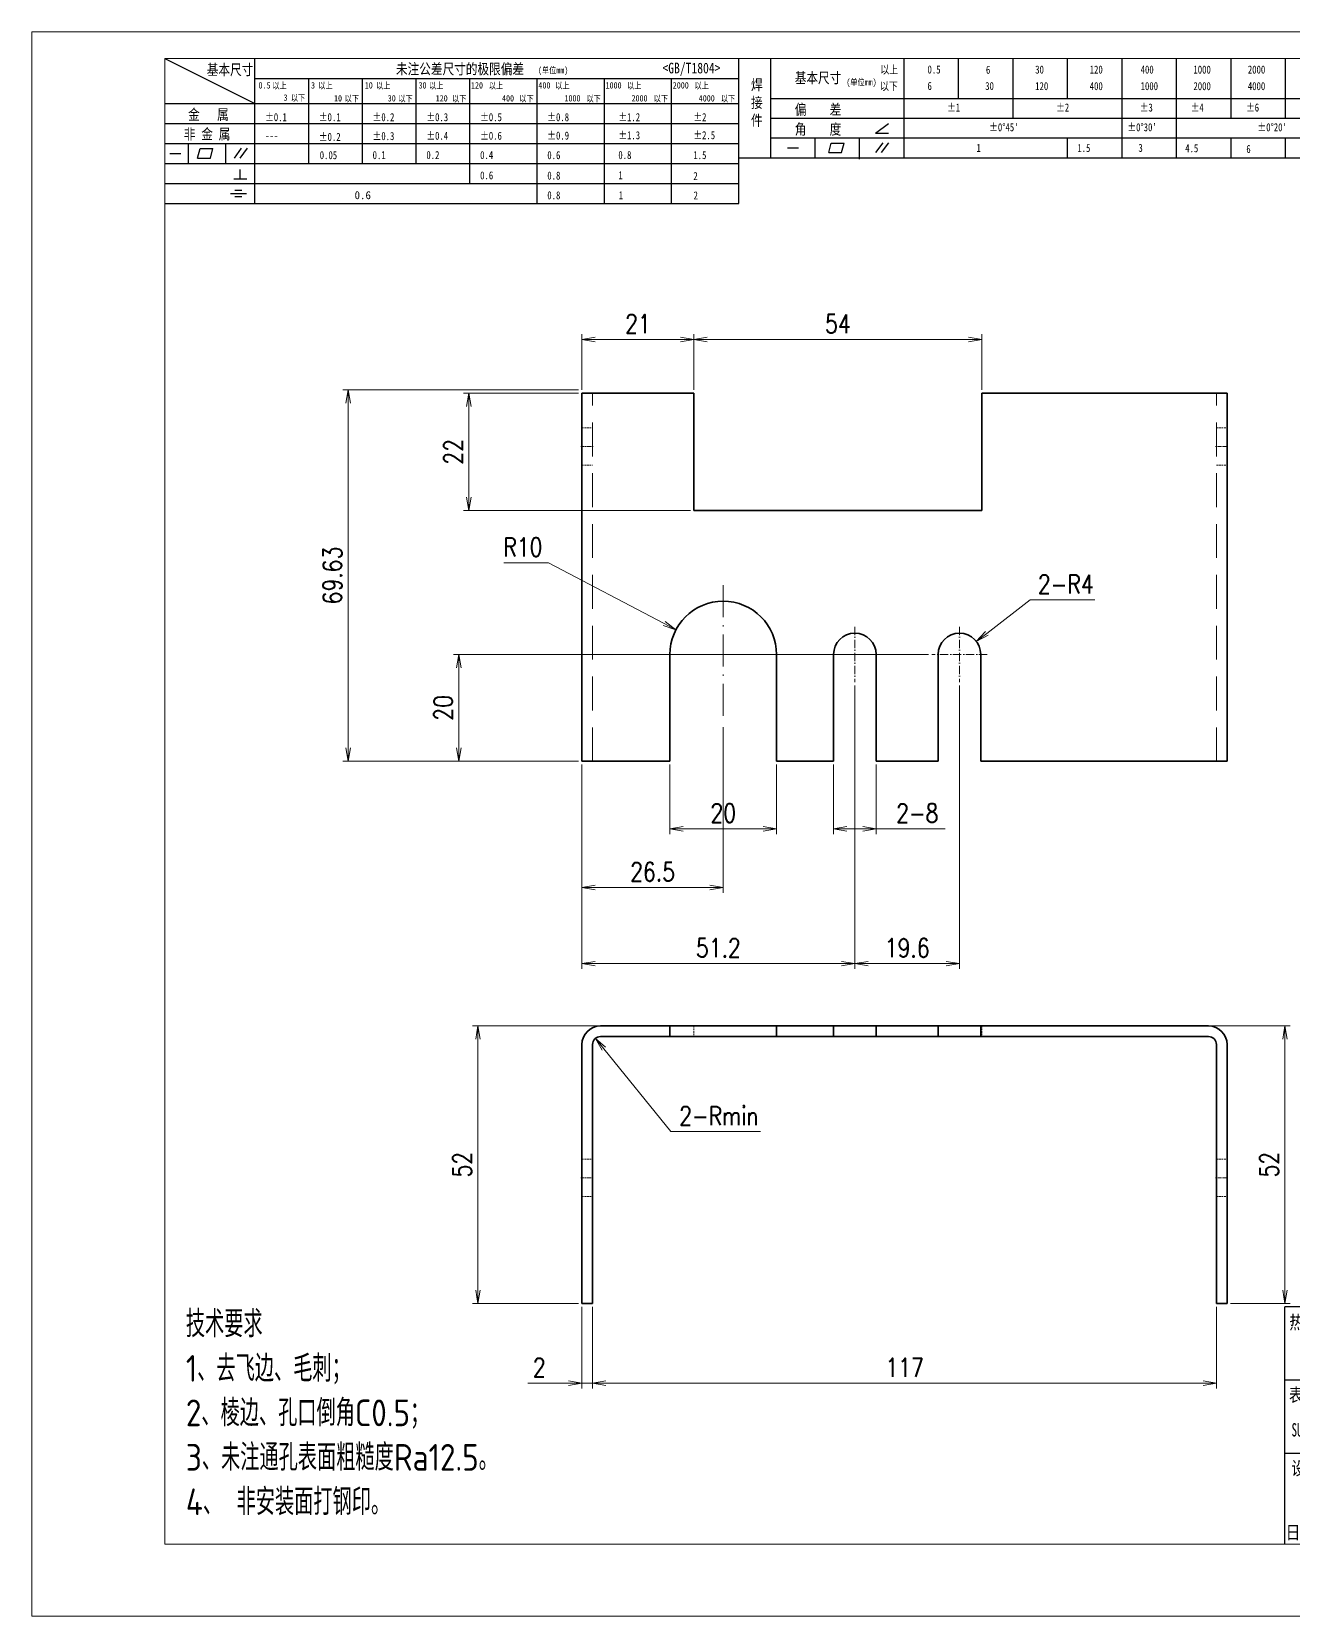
# Model space of a CAD drawing. Header units: millimetres. Extents: x 1333 to 78972, y -42879 to -5704.
# Drawn here: x 68389.7 to 68626.3, y -21799.1 to -21502.1 of the extents above; entities that cross this region are included whole.
import ezdxf
from ezdxf.enums import TextEntityAlignment as Align

# ---------------------------------------------------------------- set-up
doc = ezdxf.new("R2010")
doc.units = ezdxf.units.MM
doc.header["$LTSCALE"] = 0.5
for name, pattern in [('AM_ISO02W050x2', [3.75, 3, -0.75]), ('AM_ISO08W050x2', [9, 6, -0.75, 1.5, -0.75]), ('DASHDOT', [18.5, 12, -3, 0.5, -3]), ('DASHED', [19.05, 12.7, -6.35])]:
    doc.linetypes.add(name, pattern=pattern)
for name, color, linetype, lineweight in [('中心线', 2, 'AM_ISO08W050x2', 18), ('图框', 7, 'Continuous', 18), ('标注线', 3, 'Continuous', 18), ('粗实线', 7, 'Continuous', 35), ('虚线', 1, 'AM_ISO02W050x2', 18)]:
    doc.layers.add(name, color=color, linetype=linetype, lineweight=lineweight)
doc.layers.add('图框文字', color=7, linetype='Continuous')
doc.layers.add('打印', color=7, linetype='Continuous', lineweight=15, plot=False)
doc.layers.add('打印-禁用', color=7, linetype='Continuous', lineweight=15, plot=False)
doc.styles.add('DIM', font='romans.shx', dxfattribs={"width": 0.8, "bigfont": 'bigfont.shx'})
doc.styles.add('国标', font='simfang.ttf', dxfattribs={"width": 0.8})
doc.styles.add('机械长仿宋', font='gbenor.shx', dxfattribs={"height": 1, "bigfont": 'gbcbig.shx'})
doc.dimstyles.new('XR 1-1$0', dxfattribs={"dimtxt": 3.5, "dimasz": 2.5, "dimexe": 1, "dimexo": 0.625, "dimgap": 1.2, "dimtad": 1, "dimzin": 9, "dimdsep": 46, "dimtxsty": 'DIM', "dimblk": 'OPEN', "dimcen": 0, "dimclrd": 8, "dimclre": 8, "dimclrt": 2, "dimazin": 2, "dimtfac": 0.5, "dimtmove": 0, "dimatfit": 3, "dimldrblk": 'OPEN', "dimfxl": 1, "dimtolj": 2, "dimlwd": 18, "dimlwe": 18, "dimarcsym": 0})
doc.dimstyles.new('XR 1-1$4', dxfattribs={"dimtxt": 3.5, "dimasz": 2.5, "dimexe": 1, "dimexo": 0.625, "dimgap": 1.2, "dimtad": 1, "dimtoh": 1, "dimdsep": 46, "dimtxsty": 'DIM', "dimblk": 'OPEN', "dimcen": 0, "dimclrd": 8, "dimclre": 8, "dimclrt": 2, "dimazin": 2, "dimtfac": 0.5, "dimtofl": 0, "dimtmove": 0, "dimatfit": 3, "dimldrblk": 'OPEN', "dimfxl": 1, "dimtolj": 2, "dimlwd": 18, "dimlwe": 18, "dimarcsym": 0})

# ---------------------------------------------------------------- blocks, each defined once
blk = doc.blocks.new('GZDEH零件A3图框V01版')
at = {"layer": '图框', "linetype": 'Continuous'}
for p, q in [((2882.49, -1554.46), (2882.49, -1832.96)), ((3272.49, -1554.46), (2882.49, -1554.46)), ((2882.49, -1832.96), (3272.49, -1832.96))]:
    blk.add_line(p, q, dxfattribs=at)
at = {"layer": '图框文字', "color": 9}
for p, q in [((2882.49, -1554.46), (2899.37, -1562.92)), ((2899.37, -1581.67), (2899.37, -1554.46)), ((2990.09, -1581.67), (2990.09, -1554.46)), ((2996.09, -1573.08), (2996.09, -1554.46)), ((3021.09, -1561.98), (3021.09, -1554.46)), ((3031.31, -1561.98), (3031.31, -1554.46)), ((3041.53, -1561.98), (3041.53, -1554.46)), ((3051.75, -1561.98), (3051.75, -1554.46)), ((3061.98, -1561.98), (3061.98, -1554.46)), ((3072.2, -1561.98), (3072.2, -1554.46)), ((3082.42, -1561.98), (3082.42, -1554.46)), ((3092.64, -1561.98), (3092.64, -1554.46)), ((2899.37, -1558.24), (2990.09, -1558.24)), ((2909.45, -1574.17), (2909.45, -1558.24)), ((2919.53, -1574.17), (2919.53, -1558.24)), ((2929.61, -1574.17), (2929.61, -1558.24)), ((2939.69, -1577.92), (2939.69, -1558.24)), ((2952.29, -1581.67), (2952.29, -1558.24)), ((2964.89, -1581.67), (2964.89, -1558.24)), ((2977.49, -1581.67), (2977.49, -1558.24)), ((2996.09, -1561.98), (3113.09, -1561.98)), ((3021.09, -1573.08), (3021.09, -1561.98)), ((3041.53, -1565.68), (3041.53, -1561.98)), ((3061.98, -1573.08), (3061.98, -1561.98)), ((3072.2, -1573.08), (3072.2, -1561.98)), ((3082.42, -1565.68), (3082.42, -1561.98)), ((3092.64, -1565.68), (3092.64, -1561.98)), ((2882.49, -1562.92), (2990.09, -1562.92)), ((2882.49, -1566.67), (2990.09, -1566.67)), ((2996.09, -1565.68), (3113.09, -1565.68)), ((3015.75, -1568.51), (3018.15, -1566.66)), ((2882.49, -1570.42), (2990.09, -1570.42)), ((2886.92, -1574.12), (2886.92, -1570.42)), ((2893.91, -1574.12), (2893.91, -1570.42)), ((2996.09, -1569.38), (3113.09, -1569.38)), ((3004.42, -1573.08), (3004.42, -1569.38)), ((3006.97, -1572.12), (3007.45, -1570.33)), ((3007.45, -1570.33), (3009.86, -1570.33)), ((3009.39, -1572.12), (3009.86, -1570.33)), ((3012.75, -1573.08), (3012.75, -1569.38)), ((3015.75, -1568.51), (3018.15, -1568.51)), ((3015.81, -1572.12), (3017.15, -1570.26)), ((3016.89, -1572.12), (3018.23, -1570.26)), ((3051.75, -1573.08), (3051.75, -1569.38)), ((3082.42, -1573.08), (3082.42, -1569.48)), ((3092.64, -1573.08), (3092.64, -1569.38)), ((2883.43, -1572.27), (2885.49, -1572.27)), ((2888.59, -1573.16), (2889.07, -1571.37)), ((2888.59, -1573.16), (2891, -1573.16)), ((2889.07, -1571.37), (2891.48, -1571.37)), ((2891, -1573.16), (2891.48, -1571.37)), ((2895.52, -1573.16), (2896.85, -1571.3)), ((2896.6, -1573.16), (2897.94, -1571.3)), ((2990.09, -1573.08), (3113.09, -1573.08)), ((2999.26, -1571.23), (3001.32, -1571.23)), ((3006.97, -1572.12), (3009.39, -1572.12)), ((3012.75, -1573.33), (3012.75, -1573.08)), ((2882.49, -1574.17), (2990.09, -1574.17)), ((2895.42, -1577.05), (2897.81, -1577.05)), ((2896.58, -1577.05), (2896.58, -1575.28)), ((2882.49, -1577.92), (2990.09, -1577.92)), ((2894.79, -1579.77), (2897.77, -1579.77)), ((2895.57, -1579.17), (2896.92, -1579.17)), ((2882.49, -1581.67), (2990.09, -1581.67)), ((2895.57, -1580.37), (2896.93, -1580.37)), ((3272.49, -1788.46), (3092.49, -1788.46)), ((3181.99, -1802.21), (3092.49, -1802.21)), ((3181.99, -1815.96), (3092.49, -1815.96))]:
    blk.add_line(p, q, dxfattribs=at)
at = {"layer": '图框文字', "color": 7}
blk.add_line((3272.49, -1788.46), (3092.49, -1788.46), dxfattribs=at)
at = {"layer": '图框文字', "color": 9, "linetype": 'Continuous'}
blk.add_line((3092.49, -1832.96), (3092.49, -1788.46), dxfattribs=at)
at = {"layer": '打印-禁用', "linetype": 'Continuous'}
for p, q in [((2857.49, -1549.46), (2857.49, -1846.46)), ((3277.49, -1549.46), (2857.49, -1549.46)), ((2857.49, -1846.46), (3277.49, -1846.46))]:
    blk.add_line(p, q, dxfattribs=at)
at = {"layer": '图框文字', "color": 9, "style": '国标'}
for s, height, width, p in [('基本尺寸', 2, 0.8, (2890.33, -1557.58)), ('未注公差尺寸的极限偏差', 2, 0.8, (2925.81, -1557.44)), ('<GB/T1804>', 2, 0.8, (2975.78, -1557.27)), ('以上', 1.5, 0.8, (3016.64, -1557.33)), ('0.5', 1.5, 0.8, (3025.49, -1557.3)), ('6', 1.5, 0.8, (3036.45, -1557.34)), ('30', 1.5, 0.8, (3045.69, -1557.31)), ('120', 1.5, 0.8, (3055.91, -1557.31)), ('400', 1.5, 0.8, (3065.46, -1557.31)), ('1000', 1.5, 0.8, (3075.36, -1557.31)), ('2000', 1.5, 0.8, (3085.57, -1557.31)), ('30', 1.2, 0.8, (2930.04, -1560.11)), ('基本尺寸', 2, 0.8, (3000.6, -1559.1)), ('以下', 1.5, 0.8, (3016.58, -1560.43)), ('6', 1.5, 0.8, (3025.49, -1560.38)), ('30', 1.5, 0.8, (3036.31, -1560.39)), ('120', 1.5, 0.8, (3045.69, -1560.41)), ('400', 1.5, 0.8, (3055.91, -1560.41)), ('1000', 1.5, 0.8, (3065.46, -1560.41)), ('2000', 1.5, 0.8, (3075.36, -1560.41)), ('4000', 1.5, 0.8, (3085.57, -1560.41)), ('金   属', 2, 0.8, (2886.82, -1565.98)), ('±0.1', 1.5, 0.8, (2901.27, -1566.23)), ('±0.1', 1.5, 0.8, (2911.35, -1566.23)), ('±0.2', 1.5, 0.8, (2921.43, -1566.23)), ('±0.3', 1.5, 0.8, (2931.51, -1566.23)), ('±0.5', 1.5, 0.8, (2941.59, -1566.23)), ('±0.8', 1.5, 0.8, (2954.19, -1566.23)), ('±1.2', 1.5, 0.8, (2967.51, -1566.23)), ('±2', 1.5, 0.8, (2981.58, -1566.23)), ('偏    差', 2, 0.8, (3000.6, -1565.04)), ('±1', 1.5, 0.8, (3029.16, -1564.42)), ('±2', 1.5, 0.8, (3049.61, -1564.42)), ('±3', 1.5, 0.8, (3065.3, -1564.42)), ('±4', 1.5, 0.8, (3074.85, -1564.42)), ('±6', 1.5, 0.8, (3085.22, -1564.42)), ('非 金 属', 2, 0.8, (2886.02, -1569.65)), ('±0.3', 1.5, 0.8, (2921.43, -1569.77)), ('±0.4', 1.5, 0.8, (2931.51, -1569.71)), ('±0.6', 1.5, 0.8, (2941.59, -1569.71)), ('±0.9', 1.5, 0.8, (2954.19, -1569.68)), ('±1.3', 1.5, 0.8, (2967.51, -1569.62)), ('±2.5', 1.5, 0.8, (2981.58, -1569.61)), ('角    度', 2, 0.8, (3000.6, -1568.74)), ("±0%%D45'", 1.5, 0.8, (3037.06, -1568.12)), ("±0%%D30'", 1.5, 0.8, (3062.98, -1568.12)), ("±0%%D20'", 1.5, 0.8, (3087.38, -1568.12)), ('---', 1.5, 0.8, (2901.27, -1569.65)), ('±0.2', 1.5, 0.8, (2911.35, -1569.92)), ('1', 1.5, 0.8, (3034.69, -1571.98)), ('1.5', 1.5, 0.8, (3053.59, -1572.01)), ('3', 1.5, 0.8, (3065.05, -1571.98)), ('4.5', 1.5, 0.8, (3073.82, -1572.05)), ('6', 1.5, 0.8, (3085.28, -1572.19)), ('0.1', 1.5, 0.8, (2921.43, -1573.34)), ('0.2', 1.5, 0.8, (2931.51, -1573.33)), ('0.4', 1.5, 0.8, (2941.59, -1573.33)), ('0.6', 1.5, 0.8, (2954.19, -1573.35)), ('0.8', 1.5, 0.8, (2967.51, -1573.33)), ('1.5', 1.5, 0.8, (2981.58, -1573.34)), ('0.6', 1.5, 0.8, (2941.59, -1577.14)), ('0.8', 1.5, 0.8, (2954.19, -1577.17)), ('1', 1.5, 0.8, (2967.51, -1577.12)), ('2', 1.5, 0.8, (2981.58, -1577.26)), ('0.8', 1.5, 0.8, (2954.19, -1580.87)), ('1', 1.5, 0.8, (2967.59, -1580.86)), ('2', 1.5, 0.8, (2981.62, -1580.89)), ('热处理', 2.5, 0.8, (3093.35, -1792.61)), ('表面处理', 2.5, 0.8, (3093.27, -1806.21)), ('SURFACE TREATMENT', 2.5, 0.6, (3093.77, -1812.75))]:
    blk.add_text(s, height=height, dxfattribs=dict(at, width=width)).set_placement(p)
at = {"layer": '图框文字', "color": 9, "lineweight": 15, "style": '国标', "width": 0.8}
for s, p in [('(单位mm)', (2952.44, -1557.27)), ('0.5', (2900.03, -1560.11)), ('以上', (2902.64, -1560.16)), ('3', (2909.88, -1560.11)), ('以上', (2911.25, -1560.16)), ('10', (2919.96, -1560.11)), ('以上', (2922.09, -1560.16)), ('以上', (2932.02, -1560.16)), ('120', (2939.88, -1560.11)), ('以上', (2943.21, -1560.16)), ('400', (2952.52, -1560.11)), ('以上', (2955.68, -1560.16)), ('1000', (2965.12, -1560.11)), ('以上', (2969.16, -1560.16)), ('2000', (2977.72, -1560.11)), ('以上', (2981.8, -1560.16)), ('(单位mm)', (3010.27, -1559.51)), ('3', (2904.73, -1562.41)), ('以下', (2906.1, -1562.46)), ('10', (2914.19, -1562.54)), ('以下', (2916.18, -1562.59)), ('30', (2924.27, -1562.54)), ('以下', (2926.26, -1562.59)), ('120', (2933.26, -1562.54)), ('以下', (2936.34, -1562.59)), ('400', (2945.7, -1562.54)), ('以下', (2948.94, -1562.59)), ('1000', (2957.41, -1562.54)), ('以下', (2961.54, -1562.59)), ('2000', (2969.99, -1562.54)), ('以下', (2974.14, -1562.59)), ('4000', (2982.59, -1562.54)), ('以下', (2986.74, -1562.59))]:
    blk.add_text(s, height=1.2, dxfattribs=at).set_placement(p)
at = {"layer": '图框文字', "color": 9, "lineweight": 13, "style": '国标'}
blk.add_text('0.6', height=1.5, dxfattribs=at).set_placement((2918.05, -1580.85))
at = {"layer": '图框文字', "color": 9, "style": '国标', "width": 0.8}
for s, p in [('设  计', (3097.79, -1819.96)), ('日期:', (3096.09, -1832))]:
    blk.add_text(s, height=2.5, dxfattribs=at).set_placement(p, align=Align.CENTER)
at = {"layer": '图框文字', "color": 9, "style": '国标'}
for s, insert, char_height, width, attachment_point in [('焊\\P接\\P件', (2992.39, -1558.41), 2, 3.1877, 1), ('0.05', (2911.51, -1573.37), 1.5, 5.1982, 7)]:
    blk.add_mtext(s, dxfattribs=dict(at, insert=insert, char_height=char_height, width=width, attachment_point=attachment_point))
blk = doc.blocks.new('DEH A3')
at = {"layer": '图框'}
blk.add_blockref('GZDEH零件A3图框V01版', (-2857.49, 1846.46), dxfattribs=at)
blk = doc.blocks.new('_Open')
at = {"color": 0, "linetype": 'ByBlock', "lineweight": -2}
for p, q in [((-1, 0.17), (0, 0)), ((-1, -0.17), (0, 0)), ((0, 0), (-1, 0))]:
    blk.add_line(p, q, dxfattribs=at)
blk = doc.blocks.new('*D464')
at = {"layer": 'Defpoints', "color": 0}
for p in [(68513.88, -21559.78), (68492.88, -21569.83), (68513.88, -21569.83)]:
    blk.add_point(p, dxfattribs=at)
at = {"layer": '标注线', "color": 8, "lineweight": 18}
for p, q in [((68492.88, -21569.21), (68492.88, -21558.78)), ((68513.88, -21569.21), (68513.88, -21558.78)), ((68495.38, -21559.78), (68511.38, -21559.78))]:
    blk.add_line(p, q, dxfattribs=at)
at = {"layer": '标注线', "color": 8, "lineweight": 18, "xscale": 2.5, "yscale": 2.5, "zscale": 2.5, "rotation": 180}
blk.add_blockref('_Open', (68492.88, -21559.78), dxfattribs=at)
at = {"layer": '标注线', "color": 8, "lineweight": 18, "xscale": 2.5, "yscale": 2.5, "zscale": 2.5}
blk.add_blockref('_Open', (68513.88, -21559.78), dxfattribs=at)
at = {"layer": '标注线', "color": 2, "insert": (68503.38, -21556.83), "char_height": 3.5, "attachment_point": 5, "style": 'DIM'}
blk.add_mtext('\\A2;21', dxfattribs=at)
blk = doc.blocks.new('*D465')
at = {"layer": 'Defpoints', "color": 0}
for p in [(68567.88, -21559.78), (68513.88, -21569.83), (68567.88, -21569.83)]:
    blk.add_point(p, dxfattribs=at)
at = {"layer": '标注线', "color": 8, "lineweight": 18}
for p, q in [((68513.88, -21569.21), (68513.88, -21558.78)), ((68567.88, -21569.21), (68567.88, -21558.78)), ((68516.38, -21559.78), (68565.38, -21559.78))]:
    blk.add_line(p, q, dxfattribs=at)
at = {"layer": '标注线', "color": 8, "lineweight": 18, "xscale": 2.5, "yscale": 2.5, "zscale": 2.5, "rotation": 180}
blk.add_blockref('_Open', (68513.88, -21559.78), dxfattribs=at)
at = {"layer": '标注线', "color": 8, "lineweight": 18, "xscale": 2.5, "yscale": 2.5, "zscale": 2.5}
blk.add_blockref('_Open', (68567.88, -21559.78), dxfattribs=at)
at = {"layer": '标注线', "color": 2, "insert": (68540.88, -21556.83), "char_height": 3.5, "attachment_point": 5, "style": 'DIM'}
blk.add_mtext('\\A2;54', dxfattribs=at)
blk = doc.blocks.new('*D466')
at = {"layer": 'Defpoints', "color": 0}
for p in [(68471.68, -21569.83), (68492.88, -21569.83), (68513.88, -21591.83)]:
    blk.add_point(p, dxfattribs=at)
at = {"layer": '标注线', "color": 8, "lineweight": 18}
for p, q in [((68492.25, -21569.83), (68470.68, -21569.83)), ((68471.68, -21589.33), (68471.68, -21572.33)), ((68513.25, -21591.83), (68470.68, -21591.83))]:
    blk.add_line(p, q, dxfattribs=at)
at = {"layer": '标注线', "color": 8, "lineweight": 18, "xscale": 2.5, "yscale": 2.5, "zscale": 2.5}
for p, rotation in [((68471.68, -21569.83), 90), ((68471.68, -21591.83), 270)]:
    blk.add_blockref('_Open', p, dxfattribs=dict(at, rotation=rotation))
at = {"layer": '标注线', "color": 2, "insert": (68468.73, -21580.83), "char_height": 3.5, "attachment_point": 5, "rotation": 90, "style": 'DIM'}
blk.add_mtext('\\A2;22', dxfattribs=at)
blk = doc.blocks.new('*D467')
at = {"layer": 'Defpoints', "color": 0}
for p in [(68449.03, -21569.21), (68492.88, -21569.21), (68492.88, -21638.83)]:
    blk.add_point(p, dxfattribs=at)
at = {"layer": '标注线', "color": 8, "lineweight": 18}
for p, q in [((68492.25, -21569.21), (68448.03, -21569.21)), ((68449.03, -21636.33), (68449.03, -21571.71)), ((68492.25, -21638.83), (68448.03, -21638.83))]:
    blk.add_line(p, q, dxfattribs=at)
at = {"layer": '标注线', "color": 8, "lineweight": 18, "xscale": 2.5, "yscale": 2.5, "zscale": 2.5}
for p, rotation in [((68449.03, -21569.21), 90), ((68449.03, -21638.83), 270)]:
    blk.add_blockref('_Open', p, dxfattribs=dict(at, rotation=rotation))
at = {"layer": '标注线', "color": 2, "insert": (68446.08, -21604.02), "char_height": 3.5, "attachment_point": 5, "rotation": 90, "style": 'DIM'}
blk.add_mtext('\\A2;69.63', dxfattribs=at)
blk = doc.blocks.new('*D468')
at = {"layer": 'Defpoints', "color": 0}
for p in [(68469.8, -21618.83), (68558.48, -21618.83), (68492.88, -21638.83)]:
    blk.add_point(p, dxfattribs=at)
at = {"layer": '标注线', "color": 8, "lineweight": 18}
for p, q in [((68557.85, -21618.83), (68468.8, -21618.83)), ((68469.8, -21636.33), (68469.8, -21621.33)), ((68492.25, -21638.83), (68468.8, -21638.83))]:
    blk.add_line(p, q, dxfattribs=at)
at = {"layer": '标注线', "color": 8, "lineweight": 18, "xscale": 2.5, "yscale": 2.5, "zscale": 2.5}
for p, rotation in [((68469.8, -21618.83), 90), ((68469.8, -21638.83), 270)]:
    blk.add_blockref('_Open', p, dxfattribs=dict(at, rotation=rotation))
at = {"layer": '标注线', "color": 2, "insert": (68466.85, -21628.83), "char_height": 3.5, "attachment_point": 5, "rotation": 90, "style": 'DIM'}
blk.add_mtext('\\A2;20', dxfattribs=at)
blk = doc.blocks.new('*D469')
at = {"layer": 'Defpoints', "color": 0}
for p in [(68519.38, -21631.83), (68492.88, -21638.83), (68519.38, -21662.48)]:
    blk.add_point(p, dxfattribs=at)
at = {"layer": '标注线', "color": 8, "lineweight": 18}
for p, q in [((68519.38, -21632.46), (68519.38, -21663.48)), ((68492.88, -21639.46), (68492.88, -21663.48)), ((68495.38, -21662.48), (68516.88, -21662.48))]:
    blk.add_line(p, q, dxfattribs=at)
at = {"layer": '标注线', "color": 8, "lineweight": 18, "xscale": 2.5, "yscale": 2.5, "zscale": 2.5, "rotation": 180}
blk.add_blockref('_Open', (68492.88, -21662.48), dxfattribs=at)
at = {"layer": '标注线', "color": 8, "lineweight": 18, "xscale": 2.5, "yscale": 2.5, "zscale": 2.5}
blk.add_blockref('_Open', (68519.38, -21662.48), dxfattribs=at)
at = {"layer": '标注线', "color": 2, "insert": (68506.13, -21659.53), "char_height": 3.5, "attachment_point": 5, "style": 'DIM'}
blk.add_mtext('\\A2;26.5', dxfattribs=at)
blk = doc.blocks.new('*D470')
at = {"layer": 'Defpoints', "color": 0}
for p in [(68544.08, -21624.03), (68492.88, -21638.83), (68544.08, -21676.76)]:
    blk.add_point(p, dxfattribs=at)
at = {"layer": '标注线', "color": 8, "lineweight": 18}
for p, q in [((68544.08, -21624.66), (68544.08, -21677.76)), ((68492.88, -21639.46), (68492.88, -21677.76)), ((68495.38, -21676.76), (68541.58, -21676.76))]:
    blk.add_line(p, q, dxfattribs=at)
at = {"layer": '标注线', "color": 8, "lineweight": 18, "xscale": 2.5, "yscale": 2.5, "zscale": 2.5, "rotation": 180}
blk.add_blockref('_Open', (68492.88, -21676.76), dxfattribs=at)
at = {"layer": '标注线', "color": 8, "lineweight": 18, "xscale": 2.5, "yscale": 2.5, "zscale": 2.5}
blk.add_blockref('_Open', (68544.08, -21676.76), dxfattribs=at)
at = {"layer": '标注线', "color": 2, "insert": (68518.48, -21673.81), "char_height": 3.5, "attachment_point": 5, "style": 'DIM'}
blk.add_mtext('\\A2;51.2', dxfattribs=at)
blk = doc.blocks.new('*D471')
at = {"layer": 'Defpoints', "color": 0}
for p in [(68544.08, -21624.03), (68563.68, -21624.03), (68563.68, -21676.76)]:
    blk.add_point(p, dxfattribs=at)
at = {"layer": '标注线', "color": 8, "lineweight": 18}
for p, q in [((68544.08, -21624.66), (68544.08, -21677.76)), ((68563.68, -21624.66), (68563.68, -21677.76)), ((68546.58, -21676.76), (68561.18, -21676.76))]:
    blk.add_line(p, q, dxfattribs=at)
at = {"layer": '标注线', "color": 8, "lineweight": 18, "xscale": 2.5, "yscale": 2.5, "zscale": 2.5, "rotation": 180}
blk.add_blockref('_Open', (68544.08, -21676.76), dxfattribs=at)
at = {"layer": '标注线', "color": 8, "lineweight": 18, "xscale": 2.5, "yscale": 2.5, "zscale": 2.5}
blk.add_blockref('_Open', (68563.68, -21676.76), dxfattribs=at)
at = {"layer": '标注线', "color": 2, "insert": (68553.88, -21673.81), "char_height": 3.5, "attachment_point": 5, "style": 'DIM'}
blk.add_mtext('\\A2;19.6', dxfattribs=at)
blk = doc.blocks.new('*D472')
at = {"layer": 'Defpoints', "color": 0}
for p in [(68509.38, -21638.83), (68529.38, -21638.83), (68529.38, -21651.49)]:
    blk.add_point(p, dxfattribs=at)
at = {"layer": '标注线', "color": 8, "lineweight": 18}
for p, q in [((68509.38, -21639.46), (68509.38, -21652.49)), ((68529.38, -21639.46), (68529.38, -21652.49)), ((68511.88, -21651.49), (68526.88, -21651.49))]:
    blk.add_line(p, q, dxfattribs=at)
at = {"layer": '标注线', "color": 8, "lineweight": 18, "xscale": 2.5, "yscale": 2.5, "zscale": 2.5, "rotation": 180}
blk.add_blockref('_Open', (68509.38, -21651.49), dxfattribs=at)
at = {"layer": '标注线', "color": 8, "lineweight": 18, "xscale": 2.5, "yscale": 2.5, "zscale": 2.5}
blk.add_blockref('_Open', (68529.38, -21651.49), dxfattribs=at)
at = {"layer": '标注线', "color": 2, "insert": (68519.38, -21648.54), "char_height": 3.5, "attachment_point": 5, "style": 'DIM'}
blk.add_mtext('\\A2;20', dxfattribs=at)
blk = doc.blocks.new('*D473')
at = {"layer": 'Defpoints', "color": 0}
for p in [(68540.08, -21638.83), (68548.08, -21638.83), (68548.08, -21651.49)]:
    blk.add_point(p, dxfattribs=at)
at = {"layer": '标注线', "color": 8, "lineweight": 18}
for p, q in [((68540.08, -21639.46), (68540.08, -21652.49)), ((68548.08, -21639.46), (68548.08, -21652.49)), ((68542.58, -21651.49), (68545.58, -21651.49)), ((68548.08, -21651.49), (68560.98, -21651.49))]:
    blk.add_line(p, q, dxfattribs=at)
at = {"layer": '标注线', "color": 8, "lineweight": 18, "xscale": 2.5, "yscale": 2.5, "zscale": 2.5, "rotation": 180}
blk.add_blockref('_Open', (68540.08, -21651.49), dxfattribs=at)
at = {"layer": '标注线', "color": 8, "lineweight": 18, "xscale": 2.5, "yscale": 2.5, "zscale": 2.5}
blk.add_blockref('_Open', (68548.08, -21651.49), dxfattribs=at)
at = {"layer": '标注线', "color": 2, "insert": (68555.78, -21648.54), "char_height": 3.5, "attachment_point": 5, "style": 'DIM'}
blk.add_mtext('\\A2;{\\Fromans,bigfont|c134;2-}8', dxfattribs=at)
blk = doc.blocks.new('*D474')
at = {"layer": 'Defpoints', "color": 0}
for p in [(68510.52, -21614.19), (68519.38, -21618.83)]:
    blk.add_point(p, dxfattribs=at)
at = {"layer": '标注线', "color": 8, "lineweight": 18}
for p, q in [((68478.21, -21601.64), (68486.61, -21601.64)), ((68486.61, -21601.64), (68508.31, -21613.02))]:
    blk.add_line(p, q, dxfattribs=at)
at = {"layer": '标注线', "color": 8, "lineweight": 18, "xscale": 2.5, "yscale": 2.5, "zscale": 2.5, "rotation": 332.3027659204097}
blk.add_blockref('_Open', (68510.52, -21614.19), dxfattribs=at)
at = {"layer": '标注线', "color": 2, "insert": (68481.81, -21598.69), "char_height": 3.5, "attachment_point": 5, "style": 'DIM'}
blk.add_mtext('\\A2;R10', dxfattribs=at)
blk = doc.blocks.new('*D475')
at = {"layer": 'Defpoints', "color": 0}
for p in [(68566.84, -21616.39), (68563.68, -21618.83)]:
    blk.add_point(p, dxfattribs=at)
at = {"layer": '标注线', "color": 8, "lineweight": 18}
for p, q in [((68576.96, -21608.59), (68568.82, -21614.86)), ((68589.09, -21608.59), (68576.96, -21608.59))]:
    blk.add_line(p, q, dxfattribs=at)
at = {"layer": '标注线', "color": 8, "lineweight": 18, "xscale": 2.5, "yscale": 2.5, "zscale": 2.5, "rotation": 217.6441689021458}
blk.add_blockref('_Open', (68566.84, -21616.39), dxfattribs=at)
at = {"layer": '标注线', "color": 2, "insert": (68583.62, -21605.64), "char_height": 3.5, "attachment_point": 5, "style": 'DIM'}
blk.add_mtext('\\A2;{\\Fromans,bigfont|c134;2-}R4', dxfattribs=at)
blk = doc.blocks.new('*D476')
at = {"layer": 'Defpoints', "color": 0}
for p in [(68473.38, -21688.44), (68496.38, -21688.44), (68492.88, -21740.44)]:
    blk.add_point(p, dxfattribs=at)
at = {"layer": '标注线', "color": 8, "lineweight": 18}
for p, q in [((68495.75, -21688.44), (68472.38, -21688.44)), ((68473.38, -21737.94), (68473.38, -21690.94)), ((68492.25, -21740.44), (68472.38, -21740.44))]:
    blk.add_line(p, q, dxfattribs=at)
at = {"layer": '标注线', "color": 8, "lineweight": 18, "xscale": 2.5, "yscale": 2.5, "zscale": 2.5}
for p, rotation in [((68473.38, -21688.44), 90), ((68473.38, -21740.44), 270)]:
    blk.add_blockref('_Open', p, dxfattribs=dict(at, rotation=rotation))
at = {"layer": '标注线', "color": 2, "insert": (68470.43, -21714.44), "char_height": 3.5, "attachment_point": 5, "rotation": 90, "style": 'DIM'}
blk.add_mtext('\\A2;52', dxfattribs=at)
blk = doc.blocks.new('*D477')
at = {"layer": 'Defpoints', "color": 0}
for p in [(68610.38, -21688.44), (68624.72, -21688.44), (68613.88, -21740.44)]:
    blk.add_point(p, dxfattribs=at)
at = {"layer": '标注线', "color": 8, "lineweight": 18}
for p, q in [((68611, -21688.44), (68625.72, -21688.44)), ((68624.72, -21737.94), (68624.72, -21690.94)), ((68614.5, -21740.44), (68625.72, -21740.44))]:
    blk.add_line(p, q, dxfattribs=at)
at = {"layer": '标注线', "color": 8, "lineweight": 18, "xscale": 2.5, "yscale": 2.5, "zscale": 2.5}
for p, rotation in [((68624.72, -21688.44), 90), ((68624.72, -21740.44), 270)]:
    blk.add_blockref('_Open', p, dxfattribs=dict(at, rotation=rotation))
at = {"layer": '标注线', "color": 2, "insert": (68621.77, -21714.44), "char_height": 3.5, "attachment_point": 5, "rotation": 90, "style": 'DIM'}
blk.add_mtext('\\A2;52', dxfattribs=at)
blk = doc.blocks.new('*D478')
at = {"layer": 'Defpoints', "color": 0}
for p in [(68492.88, -21740.44), (68494.88, -21740.44), (68494.88, -21755.39)]:
    blk.add_point(p, dxfattribs=at)
at = {"layer": '标注线', "color": 8, "lineweight": 18}
for p, q in [((68492.88, -21741.06), (68492.88, -21756.39)), ((68494.88, -21741.06), (68494.88, -21756.39)), ((68490.38, -21755.39), (68482.74, -21755.39)), ((68494.88, -21755.39), (68492.88, -21755.39)), ((68497.38, -21755.39), (68499.88, -21755.39))]:
    blk.add_line(p, q, dxfattribs=at)
at = {"layer": '标注线', "color": 8, "lineweight": 18, "xscale": 2.5, "yscale": 2.5, "zscale": 2.5}
blk.add_blockref('_Open', (68492.88, -21755.39), dxfattribs=at)
at = {"layer": '标注线', "color": 8, "lineweight": 18, "xscale": 2.5, "yscale": 2.5, "zscale": 2.5, "rotation": 180}
blk.add_blockref('_Open', (68494.88, -21755.39), dxfattribs=at)
at = {"layer": '标注线', "color": 2, "insert": (68484.88, -21752.44), "char_height": 3.5, "attachment_point": 5, "style": 'DIM'}
blk.add_mtext('\\A2;2', dxfattribs=at)
blk = doc.blocks.new('*D479')
at = {"layer": 'Defpoints', "color": 0}
for p in [(68495.43, -21690.77), (68496.38, -21691.94)]:
    blk.add_point(p, dxfattribs=at)
at = {"layer": '标注线', "color": 8, "lineweight": 18}
for p, q in [((68509.55, -21708.25), (68497, -21692.72)), ((68526.35, -21708.25), (68509.55, -21708.25))]:
    blk.add_line(p, q, dxfattribs=at)
at = {"layer": '标注线', "color": 8, "lineweight": 18, "xscale": 2.5, "yscale": 2.5, "zscale": 2.5, "rotation": 128.9270736814002}
blk.add_blockref('_Open', (68495.43, -21690.77), dxfattribs=at)
at = {"layer": '标注线', "color": 2, "insert": (68518.55, -21705.3), "char_height": 3.5, "attachment_point": 5, "style": 'DIM'}
blk.add_mtext('\\A2;{\\Fromans,bigfont|c134;2-Rmin}', dxfattribs=at)
blk = doc.blocks.new('*D483')
at = {"layer": 'Defpoints', "color": 0}
for p in [(68494.88, -21740.44), (68611.88, -21740.44), (68611.88, -21755.39)]:
    blk.add_point(p, dxfattribs=at)
at = {"layer": '标注线', "color": 8, "lineweight": 18}
for p, q in [((68494.88, -21741.06), (68494.88, -21756.39)), ((68611.88, -21741.06), (68611.88, -21756.39)), ((68497.38, -21755.39), (68609.38, -21755.39))]:
    blk.add_line(p, q, dxfattribs=at)
at = {"layer": '标注线', "color": 8, "lineweight": 18, "xscale": 2.5, "yscale": 2.5, "zscale": 2.5, "rotation": 180}
blk.add_blockref('_Open', (68494.88, -21755.39), dxfattribs=at)
at = {"layer": '标注线', "color": 8, "lineweight": 18, "xscale": 2.5, "yscale": 2.5, "zscale": 2.5}
blk.add_blockref('_Open', (68611.88, -21755.39), dxfattribs=at)
at = {"layer": '标注线', "color": 2, "insert": (68553.38, -21752.44), "char_height": 3.5, "attachment_point": 5, "style": 'DIM'}
blk.add_mtext('\\A2;117', dxfattribs=at)

msp = doc.modelspace()

# ---------------------------------------------------------------- linework, layer by layer
at = {"layer": '中心线', "linetype": 'DASHDOT', "ltscale": 0.060001}
for p, q in [((68492.675, -21579.835), (68495.075, -21579.835)), ((68611.675, -21579.835), (68614.075, -21579.835)), ((68492.675, -21716.938), (68495.075, -21716.938)), ((68611.675, -21716.938), (68614.075, -21716.938))]:
    msp.add_line(p, q, dxfattribs=at)
at = {"layer": '中心线', "linetype": 'DASHDOT'}
for p, q in [((68519.375, -21605.835), (68519.375, -21631.835)), ((68532.375, -21618.835), (68506.375, -21618.835))]:
    msp.add_line(p, q, dxfattribs=at)
at = {"layer": '中心线', "linetype": 'DASHDOT', "ltscale": 0.260001}
for p, q in [((68544.075, -21613.635), (68544.075, -21624.035)), ((68563.675, -21613.635), (68563.675, -21624.035))]:
    msp.add_line(p, q, dxfattribs=at)
at = {"layer": '中心线', "linetype": 'DASHDOT', "ltscale": 0.26}
for p, q in [((68549.275, -21618.835), (68538.875, -21618.835)), ((68568.875, -21618.835), (68558.475, -21618.835))]:
    msp.add_line(p, q, dxfattribs=at)
at = {"layer": '打印'}
msp.add_lwpolyline([(68389.687, -21502.092), (68809.687, -21502.092), (68809.687, -21799.092), (68389.687, -21799.092)], close=True, dxfattribs=at)
at = {"layer": '粗实线'}
for p, q in [((68492.875, -21638.835), (68492.875, -21569.835)), ((68513.875, -21569.835), (68513.875, -21591.835)), ((68567.875, -21569.835), (68610.375, -21569.835)), ((68567.875, -21591.835), (68567.875, -21569.835)), ((68613.875, -21569.835), (68613.875, -21638.835)), ((68567.875, -21591.835), (68513.875, -21591.835)), ((68509.375, -21618.835), (68509.375, -21638.835)), ((68529.375, -21638.835), (68529.375, -21618.835)), ((68540.075, -21618.835), (68540.075, -21638.835)), ((68548.075, -21638.835), (68548.075, -21618.835)), ((68559.675, -21618.835), (68559.675, -21638.835)), ((68567.675, -21638.835), (68567.675, -21618.835)), ((68567.675, -21638.835), (68610.375, -21638.835)), ((68509.375, -21688.438), (68529.375, -21688.438)), ((68567.675, -21688.438), (68610.375, -21688.438)), ((68492.875, -21691.938), (68492.875, -21740.438)), ((68494.875, -21691.938), (68494.875, -21740.438)), ((68509.375, -21690.438), (68529.375, -21690.438)), ((68567.675, -21690.438), (68610.375, -21690.438)), ((68611.875, -21691.938), (68611.875, -21740.438)), ((68613.875, -21691.938), (68613.875, -21740.438))]:
    msp.add_line(p, q, dxfattribs=at)
at = {"layer": '粗实线', "ltscale": 0.0875}
for p, q in [((68496.375, -21569.835), (68492.875, -21569.835)), ((68610.375, -21569.835), (68613.875, -21569.835)), ((68496.375, -21638.835), (68492.875, -21638.835)), ((68610.375, -21638.835), (68613.875, -21638.835))]:
    msp.add_line(p, q, dxfattribs=at)
at = {"layer": '粗实线', "ltscale": 0.437494}
msp.add_line((68513.875, -21569.835), (68496.375, -21569.835), dxfattribs=at)
at = {"layer": '粗实线', "ltscale": 0.325}
for p, q in [((68509.375, -21638.835), (68496.375, -21638.835)), ((68509.375, -21688.438), (68496.375, -21688.438)), ((68509.375, -21690.438), (68496.375, -21690.438))]:
    msp.add_line(p, q, dxfattribs=at)
at = {"layer": '粗实线', "ltscale": 0.2675}
for p, q in [((68540.075, -21638.835), (68529.375, -21638.835)), ((68540.075, -21688.438), (68529.375, -21688.438)), ((68540.075, -21690.438), (68529.375, -21690.438))]:
    msp.add_line(p, q, dxfattribs=at)
at = {"layer": '粗实线', "ltscale": 0.29}
for p, q in [((68559.675, -21638.835), (68548.075, -21638.835)), ((68559.675, -21688.438), (68548.075, -21688.438)), ((68559.675, -21690.438), (68548.075, -21690.438))]:
    msp.add_line(p, q, dxfattribs=at)
at = {"layer": '粗实线', "ltscale": 0.05}
for p, q in [((68509.375, -21690.438), (68509.375, -21688.438)), ((68529.375, -21690.438), (68529.375, -21688.438)), ((68540.075, -21688.438), (68540.075, -21690.438)), ((68548.075, -21688.438), (68548.075, -21690.438)), ((68559.675, -21688.438), (68559.675, -21690.438)), ((68567.675, -21688.438), (68567.675, -21690.438)), ((68492.875, -21740.438), (68494.875, -21740.438)), ((68611.875, -21740.438), (68613.875, -21740.438))]:
    msp.add_line(p, q, dxfattribs=at)
at = {"layer": '粗实线', "ltscale": 0.2}
for p, q in [((68540.075, -21688.438), (68548.075, -21688.438)), ((68559.675, -21688.438), (68567.675, -21688.438)), ((68540.075, -21690.438), (68548.075, -21690.438)), ((68559.675, -21690.438), (68567.675, -21690.438))]:
    msp.add_line(p, q, dxfattribs=at)
at = {"layer": '粗实线'}
for centre, radius, start, end in [((68519.375, -21618.835), 10, 0, 180), ((68544.075, -21618.835), 4, 0, 180), ((68563.675, -21618.835), 4, 0, 180), ((68496.375, -21691.938), 3.5, 90, 180), ((68610.375, -21691.938), 3.5, 360, 90), ((68496.375, -21691.938), 1.5, 90, 180), ((68610.375, -21691.938), 1.5, 360, 90)]:
    msp.add_arc(centre, radius, start, end, dxfattribs=at)
at = {"layer": '虚线', "linetype": 'DASHED'}
for p, q in [((68494.875, -21638.835), (68494.875, -21569.835)), ((68611.875, -21638.835), (68611.875, -21569.835))]:
    msp.add_line(p, q, dxfattribs=at)
at = {"layer": '虚线', "linetype": 'DASHED', "ltscale": 0.05}
for p, q in [((68492.875, -21576.335), (68494.875, -21576.335)), ((68611.875, -21576.335), (68613.875, -21576.335)), ((68492.875, -21583.335), (68494.875, -21583.335)), ((68611.875, -21583.335), (68613.875, -21583.335)), ((68513.875, -21688.438), (68513.875, -21690.438)), ((68567.875, -21688.438), (68567.875, -21690.438)), ((68492.875, -21713.438), (68494.875, -21713.438)), ((68611.875, -21713.438), (68613.875, -21713.438)), ((68492.875, -21720.438), (68494.875, -21720.438)), ((68611.875, -21720.438), (68613.875, -21720.438))]:
    msp.add_line(p, q, dxfattribs=at)

# ---------------------------------------------------------------- block references
at = {"layer": '图框'}
msp.add_blockref('DEH A3', (68389.687, -21799.092), dxfattribs=at)

# ---------------------------------------------------------------- texts
at = {"layer": '标注线', "color": 2, "insert": (68418.6, -21780.161), "char_height": 5, "width": 114.82461, "attachment_point": 7, "style": '机械长仿宋'}
msp.add_mtext('\\A2;技术要求\\P1、去飞边、毛刺；\\P2、棱边、孔口倒角C0.5；\\P3、未注通孔表面粗糙度Ra12.5。\\P{\\A0;4、\\C3; \\C2;非安装面打钢印。}', dxfattribs=at)

# ---------------------------------------------------------------- dimensions: what is measured, and where the dimension line sits
at = {"layer": '标注线'}
for base, p1, p2, picture, middle in [((68513.875, -21559.775), (68492.875, -21569.835), (68513.875, -21569.835), '*D464', (68503.375, -21556.825)), ((68567.875, -21559.775), (68513.875, -21569.835), (68567.875, -21569.835), '*D465', (68540.875, -21556.825)), ((68544.075, -21676.765), (68492.875, -21638.835), (68544.075, -21624.035), '*D470', (68518.475, -21673.815)), ((68563.675, -21676.765), (68544.075, -21624.035), (68563.675, -21624.035), '*D471', (68553.875, -21673.815)), ((68519.375, -21662.48), (68492.875, -21638.835), (68519.375, -21631.835), '*D469', (68506.125, -21659.53)), ((68529.375, -21651.491), (68509.375, -21638.835), (68529.375, -21638.835), '*D472', (68519.375, -21648.541)), ((68611.875, -21755.387), (68494.875, -21740.438), (68611.875, -21740.438), '*D483', (68553.375, -21752.437))]:
    dim = msp.add_linear_dim(base=base, p1=p1, p2=p2, dimstyle='XR 1-1$0', dxfattribs=at)
    dim.commit()
    dim.dimension.update_dxf_attribs({"geometry": picture, "text_midpoint": middle})
for base, p1, p2, picture, middle in [((68449.031008266, -21569.209908871), (68492.875431737, -21638.834908871), (68492.875431737, -21569.209908871), '*D467', (68446.081008266, -21604.022408871)), ((68471.681, -21569.835), (68513.875, -21591.835), (68492.875, -21569.835), '*D466', (68468.731, -21580.835)), ((68469.803, -21618.835), (68492.875, -21638.835), (68558.475, -21618.835), '*D468', (68466.853, -21628.835)), ((68473.379, -21688.438), (68492.875, -21740.438), (68496.375, -21688.438), '*D476', (68470.429, -21714.438)), ((68624.725, -21688.438), (68613.875, -21740.438), (68610.375, -21688.438), '*D477', (68621.775, -21714.438))]:
    dim = msp.add_linear_dim(base=base, p1=p1, p2=p2, angle=90, dimstyle='XR 1-1$0', dxfattribs=at)
    dim.commit()
    dim.dimension.update_dxf_attribs({"geometry": picture, "text_midpoint": middle})
dim = msp.add_radius_dim(center=(68519.375, -21618.835), mpoint=(68510.521, -21614.187), dimstyle='XR 1-1$4', dxfattribs=at)
dim.commit()
dim.dimension.update_dxf_attribs({"geometry": '*D474', "text_midpoint": (68481.814, -21601.637), "dimtype": 164})
dim = msp.add_radius_dim(center=(68563.675, -21618.835), mpoint=(68566.843, -21616.392), text='{\\Fromans,bigfont|c134;2-}<>', dimstyle='XR 1-1$4', dxfattribs=at)
dim.commit()
dim.dimension.update_dxf_attribs({"geometry": '*D475', "text_midpoint": (68583.623, -21608.591), "dimtype": 164})
dim = msp.add_linear_dim(base=(68548.075, -21651.491), p1=(68540.075, -21638.835), p2=(68548.075, -21638.835), text='{\\Fromans,bigfont|c134;2-}<>', dimstyle='XR 1-1$0', dxfattribs=at)
dim.commit()
dim.dimension.update_dxf_attribs({"geometry": '*D473', "text_midpoint": (68555.775, -21648.541)})
dim = msp.add_radius_dim(center=(68496.375, -21691.938), mpoint=(68495.433, -21690.771), text='{\\Fromans,bigfont|c134;2-Rmin}', dimstyle='XR 1-1$4', override={"dimtmove": 1}, dxfattribs=at)
dim.commit()
dim.dimension.update_dxf_attribs({"geometry": '*D479', "text_midpoint": (68509.551, -21708.251), "dimtype": 164})
dim = msp.add_linear_dim(base=(68494.875, -21755.387), p1=(68492.875, -21740.438), p2=(68494.875, -21740.438), dimstyle='XR 1-1$0', dxfattribs=at)
dim.commit()
dim.dimension.update_dxf_attribs({"geometry": '*D478', "text_midpoint": (68484.875, -21755.387), "dimtype": 160})

doc.saveas('drawing.dxf')
